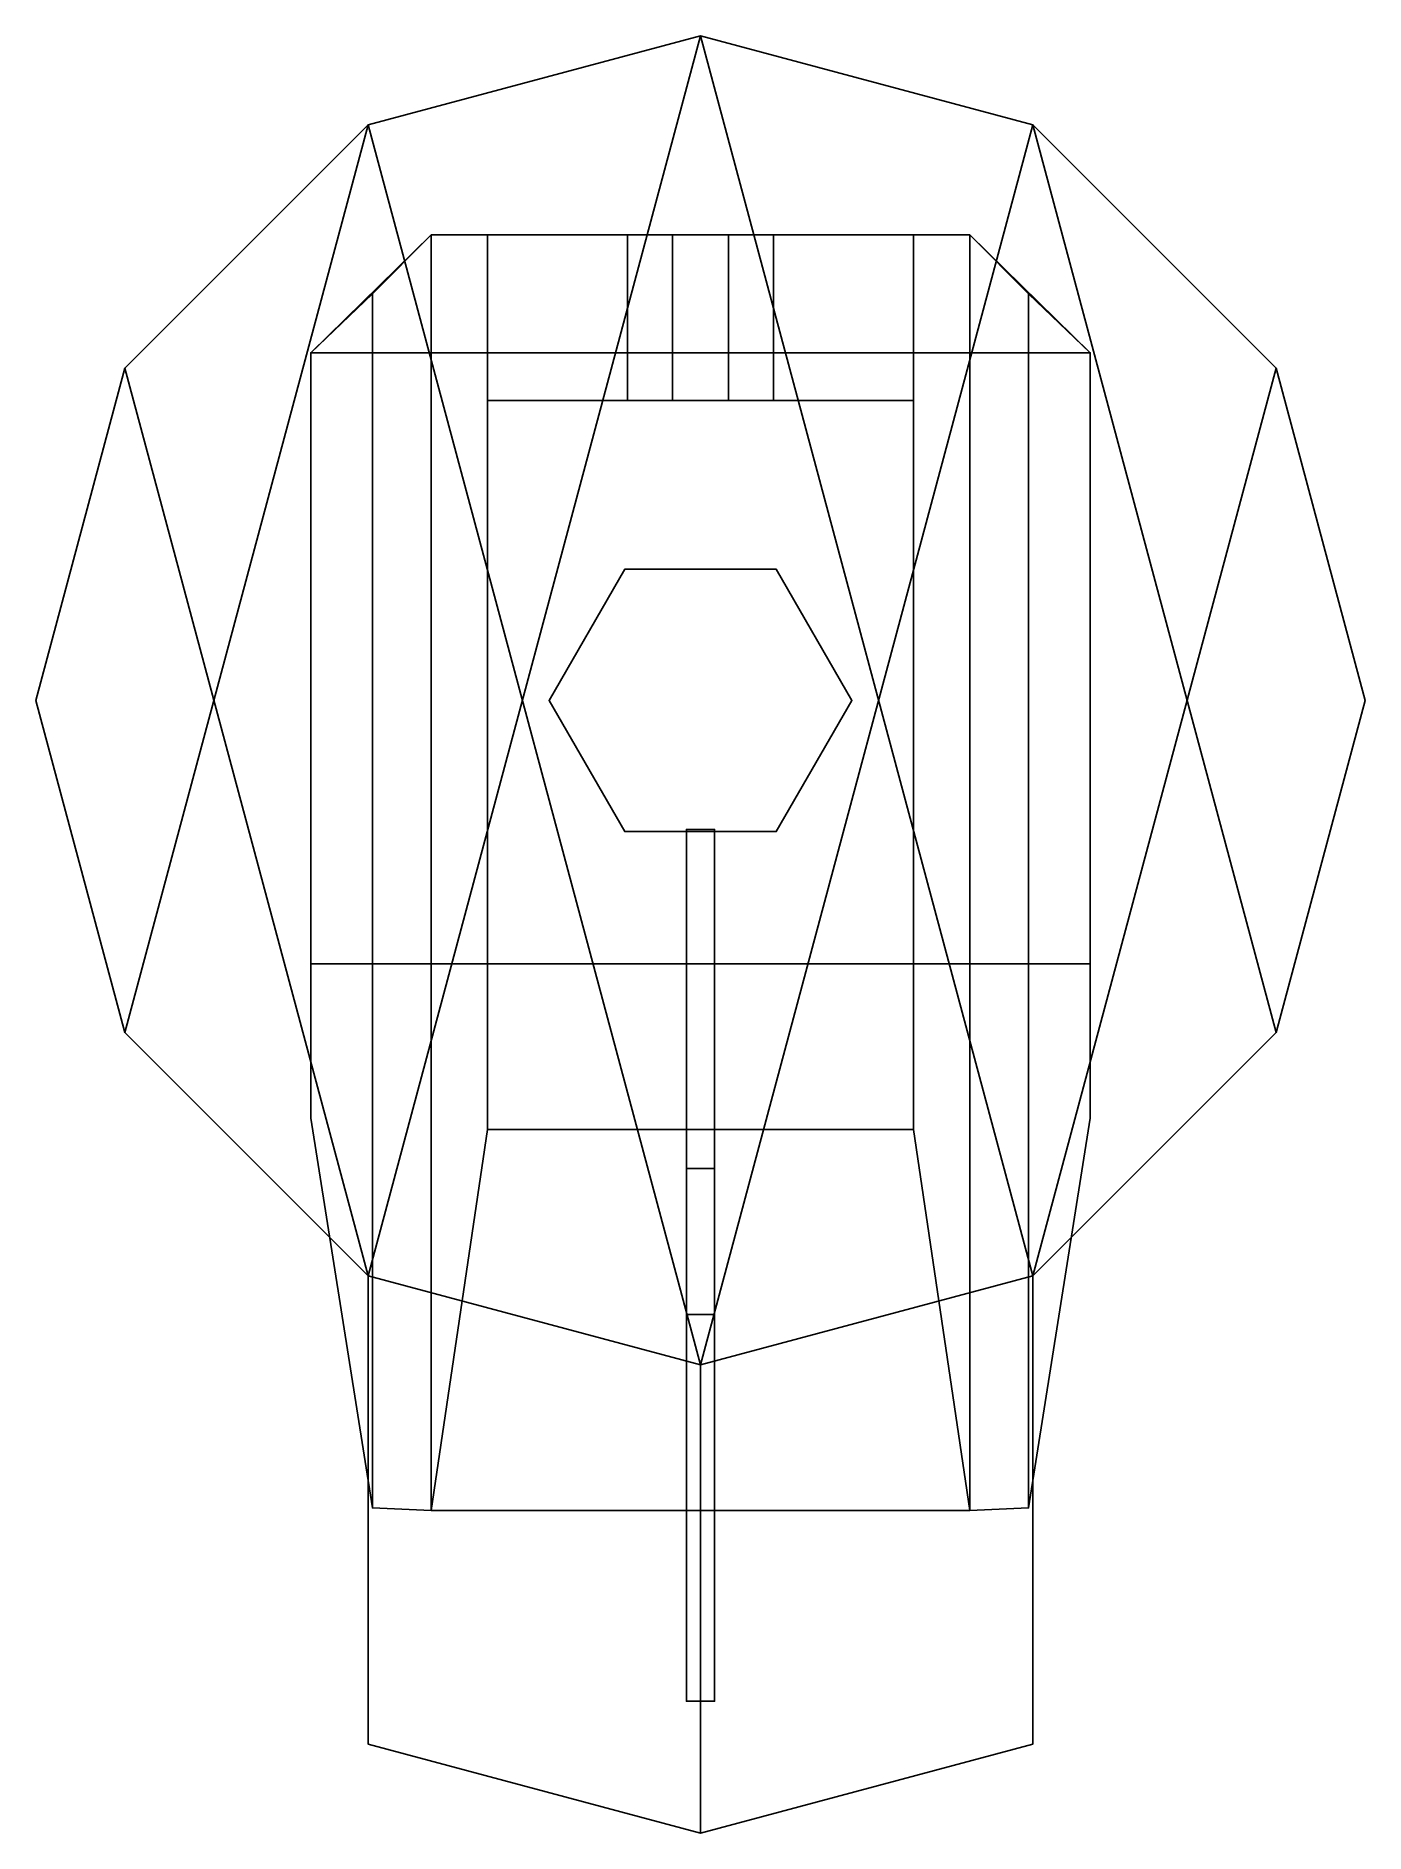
# Model space of a CAD drawing. Extents: x -2.37 to 2.37, y -4.04 to 2.37.
import ezdxf

# ---------------------------------------------------------------- set-up
doc = ezdxf.new("R2010")
doc.units = 0
doc.layers.add('TURRET', color=2, linetype='CONTINUOUS')

msp = doc.modelspace()

# ---------------------------------------------------------------- linework, layer by layer
at = {"layer": 'TURRET'}
for points in [[(0, 2.37, 2.15), (-1.185, -2.0525, 2.15), (-2.0525, -1.185, 2.15), (-1.185, 2.0525, 2.15)], [(-1.185, 2.0525, 2.25), (0, 2.37, 2.25), (0, 2.37, 2.15), (-1.185, 2.0525, 2.15)], [(1.185, 2.0525, 2.15), (0, -2.37, 2.15), (-1.185, -2.0525, 2.15), (0, 2.37, 2.15)], [(1.185, -2.0525, 2.25), (0, 2.37, 2.25), (-1.185, 2.0525, 2.25), (0, -2.37, 2.25)], [(0, 2.37, 2.25), (1.185, 2.0525, 2.25), (1.185, 2.0525, 2.15), (0, 2.37, 2.15)], [(2.0525, -1.185, 2.25), (1.185, 2.0525, 2.25), (0, 2.37, 2.25), (1.185, -2.0525, 2.25)], [(-1.185, 2.0525, 2.15), (-2.0525, -1.185, 2.15), (-2.37, 0, 2.15), (-2.0525, 1.185, 2.15)], [(-2.0525, 1.185, 2.25), (-1.185, 2.0525, 2.25), (-1.185, 2.0525, 2.15), (-2.0525, 1.185, 2.15)], [(0, -2.37, 2.25), (-1.185, 2.0525, 2.25), (-2.0525, 1.185, 2.25), (-1.185, -2.0525, 2.25)], [(2.0525, 1.185, 2.15), (1.185, -2.0525, 2.15), (0, -2.37, 2.15), (1.185, 2.0525, 2.15)], [(1.185, 2.0525, 2.25), (2.0525, 1.185, 2.25), (2.0525, 1.185, 2.15), (1.185, 2.0525, 2.15)], [(2.37, 0, 2.25), (2.0525, 1.185, 2.25), (1.185, 2.0525, 2.25), (2.0525, -1.185, 2.25)], [(-0.96, 1.66, 3.51), (-0.96, 1.66, 2.25), (-1.39, 1.24, 2.25), (-1.39, 1.24, 3.51)], [(-0.96, 1.66, 3.85), (-0.96, 1.66, 3.51), (-1.39, 1.24, 3.51), (-1.17, 1.45, 3.85)], [(-1.39, 1.24, 2.25), (-0.96, 1.66, 2.25), (-0.96, 1.66, 3.51), (-1.39, 1.24, 3.51)], [(-1.39, 1.24, 3.51), (-0.96, 1.66, 3.51), (-0.96, 1.66, 3.85), (-1.17, 1.45, 3.85)], [(-0.96, 1.66, 4.17), (-0.96, 1.66, 3.85), (-1.17, 1.45, 3.85), (-0.96, 1.66, 4.17)], [(-0.96, 1.66, 4.17), (-1.17, 1.45, 3.85), (-1.17, -2.88, 3.85), (-0.96, -2.89, 4.17)], [(-1.17, -2.88, 3.85), (-1.17, 1.45, 3.85), (-0.96, 1.66, 4.17), (-0.96, -2.89, 4.17)], [(-1.17, 1.45, 3.85), (-0.96, 1.66, 3.85), (-0.96, 1.66, 4.17)], [(0.96, 1.66, 3.19), (0.96, 1.66, 2.25), (-0.96, 1.66, 2.25), (-0.96, 1.66, 3.19)], [(-0.76, 1.66, 4.47), (-0.96, 1.66, 4.17), (-0.96, -2.89, 4.17), (-0.76, -1.53, 4.47)], [(-0.26, 1.66, 4.17), (-0.26, 1.66, 3.3), (-0.96, 1.66, 3.19), (-0.96, 1.66, 4.17)], [(-0.1, 1.66, 3.19), (-0.1, 1.66, 3.19), (-0.96, 1.66, 3.19), (-0.26, 1.66, 3.3)], [(-0.26, 1.66, 4.47), (-0.26, 1.66, 4.17), (-0.96, 1.66, 4.17), (-0.76, 1.66, 4.47)], [(-0.96, 1.66, 3.19), (-0.96, 1.66, 2.25), (0.96, 1.66, 2.25), (0.96, 1.66, 3.19)], [(-0.96, -2.89, 4.17), (-0.96, 1.66, 4.17), (-0.76, 1.66, 4.47), (-0.76, -1.53, 4.47)], [(-0.76, 1.66, 4.47), (-0.96, 1.66, 4.17), (-0.26, 1.66, 4.17), (-0.26, 1.66, 4.47)], [(-0.96, 1.66, 4.17), (-0.96, 1.66, 3.19), (-0.26, 1.66, 3.3), (-0.26, 1.66, 4.17)], [(-0.96, 1.66, 3.19), (-0.96, 1.66, 3.19), (-0.1, 1.66, 3.19), (-0.26, 1.66, 3.3)], [(-0.26, 1.07, 4.47), (-0.26, 1.66, 4.47), (-0.76, 1.66, 4.47), (-0.76, 1.07, 4.47)], [(-0.76, 1.07, 4.47), (-0.76, 1.66, 4.47), (-0.26, 1.66, 4.47), (-0.26, 1.07, 4.47)], [(-0.26, 1.07, 3.3), (-0.26, 1.66, 3.3), (-0.26, 1.66, 4.47), (-0.26, 1.07, 4.47)], [(-0.1, 1.07, 3.19), (-0.1, 1.66, 3.19), (-0.26, 1.66, 3.3), (-0.26, 1.07, 3.3)], [(-0.26, 1.07, 4.47), (-0.26, 1.66, 4.47), (-0.26, 1.66, 3.3), (-0.26, 1.07, 3.3)], [(-0.26, 1.07, 3.3), (-0.26, 1.66, 3.3), (-0.1, 1.66, 3.19), (-0.1, 1.07, 3.19)], [(0.1, 1.07, 3.19), (0.1, 1.66, 3.19), (-0.1, 1.66, 3.19), (-0.1, 1.07, 3.19)], [(-0.1, 1.07, 3.19), (-0.1, 1.66, 3.19), (0.1, 1.66, 3.19), (0.1, 1.07, 3.19)], [(0.96, 1.66, 3.19), (0.96, 1.66, 3.19), (0.1, 1.66, 3.19), (0.26, 1.66, 3.3)], [(0.26, 1.07, 3.3), (0.26, 1.66, 3.3), (0.1, 1.66, 3.19), (0.1, 1.07, 3.19)], [(0.1, 1.07, 3.19), (0.1, 1.66, 3.19), (0.26, 1.66, 3.3), (0.26, 1.07, 3.3)], [(0.1, 1.66, 3.19), (0.1, 1.66, 3.19), (0.96, 1.66, 3.19), (0.26, 1.66, 3.3)], [(0.76, 1.66, 4.47), (0.96, 1.66, 4.17), (0.26, 1.66, 4.17), (0.26, 1.66, 4.47)], [(0.76, 1.07, 4.47), (0.76, 1.66, 4.47), (0.26, 1.66, 4.47), (0.26, 1.07, 4.47)], [(0.96, 1.66, 4.17), (0.96, 1.66, 3.19), (0.26, 1.66, 3.3), (0.26, 1.66, 4.17)], [(0.26, 1.07, 4.47), (0.26, 1.66, 4.47), (0.26, 1.66, 3.3), (0.26, 1.07, 3.3)], [(0.26, 1.07, 3.3), (0.26, 1.66, 3.3), (0.26, 1.66, 4.47), (0.26, 1.07, 4.47)], [(0.26, 1.07, 4.47), (0.26, 1.66, 4.47), (0.76, 1.66, 4.47), (0.76, 1.07, 4.47)], [(0.26, 1.66, 4.47), (0.26, 1.66, 4.17), (0.96, 1.66, 4.17), (0.76, 1.66, 4.47)], [(0.26, 1.66, 4.17), (0.26, 1.66, 3.3), (0.96, 1.66, 3.19), (0.96, 1.66, 4.17)], [(0.96, -2.89, 4.17), (0.96, 1.66, 4.17), (0.76, 1.66, 4.47), (0.76, -1.53, 4.47)], [(0.76, 1.66, 4.47), (0.96, 1.66, 4.17), (0.96, -2.89, 4.17), (0.76, -1.53, 4.47)], [(1.39, 1.24, 2.25), (0.96, 1.66, 2.25), (0.96, 1.66, 3.51), (1.39, 1.24, 3.51)], [(1.39, 1.24, 3.51), (0.96, 1.66, 3.51), (0.96, 1.66, 3.85), (1.17, 1.45, 3.85)], [(1.17, 1.45, 3.85), (0.96, 1.66, 3.85), (0.96, 1.66, 4.17)], [(1.17, -2.88, 3.85), (1.17, 1.45, 3.85), (0.96, 1.66, 4.17), (0.96, -2.89, 4.17)], [(0.96, 1.66, 3.51), (0.96, 1.66, 2.25), (1.39, 1.24, 2.25), (1.39, 1.24, 3.51)], [(0.96, 1.66, 4.17), (1.17, 1.45, 3.85), (1.17, -2.88, 3.85), (0.96, -2.89, 4.17)], [(0.96, 1.66, 3.85), (0.96, 1.66, 3.51), (1.39, 1.24, 3.51), (1.17, 1.45, 3.85)], [(0.96, 1.66, 4.17), (0.96, 1.66, 3.85), (1.17, 1.45, 3.85), (0.96, 1.66, 4.17)], [(-1.17, 1.45, 3.85), (-1.39, 1.24, 3.51), (-1.39, -1.49, 3.51), (-1.17, -2.88, 3.85)], [(-1.39, -1.49, 3.51), (-1.39, 1.24, 3.51), (-1.17, 1.45, 3.85), (-1.17, -2.88, 3.85)], [(1.39, -1.49, 3.51), (1.39, 1.24, 3.51), (1.17, 1.45, 3.85), (1.17, -2.88, 3.85)], [(1.17, 1.45, 3.85), (1.39, 1.24, 3.51), (1.39, -1.49, 3.51), (1.17, -2.88, 3.85)], [(-1.39, 1.24, 3.51), (-1.39, 1.24, 1.84), (-1.39, -0.94, 1.84), (-1.39, -0.94, 3.51)], [(1.39, 1.24, 2.15), (1.39, 1.24, 1.84), (-1.39, 1.24, 1.84), (-1.39, 1.24, 2.15)], [(-1.39, -0.94, 1.84), (-1.39, 1.24, 1.84), (1.39, 1.24, 1.84), (1.39, -0.94, 1.84)], [(-1.39, -0.94, 1.84), (-1.39, 1.24, 1.84), (-1.39, 1.24, 3.51), (-1.39, -0.94, 3.51)], [(1.39, -0.94, 1.84), (1.39, 1.24, 1.84), (-1.39, 1.24, 1.84), (-1.39, -0.94, 1.84)], [(1.39, -0.94, 1.84), (1.39, 1.24, 1.84), (1.39, 1.24, 3.51), (1.39, -0.94, 3.51)], [(1.39, 1.24, 3.51), (1.39, 1.24, 1.84), (1.39, -0.94, 1.84), (1.39, -0.94, 3.51)], [(-2.37, 0, 2.25), (-2.0525, 1.185, 2.25), (-2.0525, 1.185, 2.15), (-2.37, 0, 2.15)], [(-1.185, -2.0525, 2.25), (-2.0525, 1.185, 2.25), (-2.37, 0, 2.25), (-2.0525, -1.185, 2.25)], [(2.37, 0, 2.15), (2.0525, -1.185, 2.15), (1.185, -2.0525, 2.15), (2.0525, 1.185, 2.15)], [(2.0525, 1.185, 2.25), (2.37, 0, 2.25), (2.37, 0, 2.15), (2.0525, 1.185, 2.15)], [(0.76, -1.53, 4.47), (0.76, 1.07, 4.47), (-0.76, 1.07, 4.47), (-0.76, -1.53, 4.47)], [(-0.76, -1.53, 4.47), (-0.76, 1.07, 4.47), (0.76, 1.07, 4.47), (0.76, -1.53, 4.47)], [(0.26, 1.07, 4.47), (0.26, 1.07, 3.3), (-0.26, 1.07, 3.3), (-0.26, 1.07, 4.47)], [(-0.26, 1.07, 4.47), (-0.26, 1.07, 3.3), (0.26, 1.07, 3.3), (0.26, 1.07, 4.47)], [(-0.27, 0.4677, 0.99), (-0.54, 0, 0.99), (-0.54, 0, 1.84), (-0.27, 0.4677, 1.84)], [(0.27, 0.4677, 0.99), (-0.27, 0.4677, 0.99), (-0.27, 0.4677, 1.84), (0.27, 0.4677, 1.84)], [(0.54, 0, 0.99), (0.27, 0.4677, 0.99), (0.27, 0.4677, 1.84), (0.54, 0, 1.84)], [(-0.54, 0, 0.99), (-0.27, -0.4677, 0.99), (-0.27, -0.4677, 1.84), (-0.54, 0, 1.84)], [(-2.0525, -1.185, 2.25), (-2.37, 0, 2.25), (-2.37, 0, 2.15), (-2.0525, -1.185, 2.15)], [(0.27, -0.4677, 0.99), (0.54, 0, 0.99), (0.54, 0, 1.84), (0.27, -0.4677, 1.84)], [(2.37, 0, 2.25), (2.0525, -1.185, 2.25), (2.0525, -1.185, 2.15), (2.37, 0, 2.15)], [(-0.27, -0.4677, 0.99), (0.27, -0.4677, 0.99), (0.27, -0.4677, 1.84), (-0.27, -0.4677, 1.84)], [(-0.05, -0.94, 1.52), (-0.05, -0.46, 1.52), (0.05, -0.46, 1.52), (0.05, -0.94, 1.52)], [(-0.05, -0.46, 1.84), (-0.05, -0.46, 1.52), (-0.05, -0.94, 1.52), (-0.05, -0.94, 1.84)], [(0.05, -0.94, 1.52), (0.05, -0.46, 1.52), (0.05, -0.46, 1.84), (0.05, -0.94, 1.84)], [(-1.39, -0.94, 3.51), (-1.39, -0.94, 3.14), (-1.39, -1.49, 3.51)], [(-1.39, -1.49, 3.51), (-1.39, -0.94, 3.14), (-1.39, -0.94, 3.51), (-1.39, -1.49, 3.51)], [(-0.05, -0.94, 2.15), (-0.05, -0.94, 1.99), (-0.05, -3.57, 1.99), (-0.05, -3.57, 2.15)], [(0.05, -0.94, 2.15), (0.05, -0.94, 1.99), (-0.05, -0.94, 1.99), (-0.05, -0.94, 2.15)], [(-0.05, -0.94, 1.99), (-0.05, -0.94, 1.52), (-0.05, -1.67, 1.67), (-0.05, -2.19, 1.99)], [(-0.05, -1.67, 1.67), (-0.05, -0.94, 1.52), (0.05, -0.94, 1.52), (0.05, -1.67, 1.67)], [(0.05, -3.57, 1.99), (0.05, -0.94, 1.99), (0.05, -0.94, 2.15), (0.05, -3.57, 2.15)], [(0.05, -1.67, 1.67), (0.05, -0.94, 1.52), (0.05, -0.94, 1.99), (0.05, -2.19, 1.99)], [(1.39, -1.49, 3.51), (1.39, -0.94, 3.14), (1.39, -0.94, 3.51), (1.39, -1.49, 3.51)], [(1.39, -0.94, 3.51), (1.39, -0.94, 3.14), (1.39, -1.49, 3.51)], [(-1.185, -2.0525, 2.25), (-2.0525, -1.185, 2.25), (-2.0525, -1.185, 2.15), (-1.185, -2.0525, 2.15)], [(2.0525, -1.185, 2.25), (1.185, -2.0525, 2.25), (1.185, -2.0525, 2.15), (2.0525, -1.185, 2.15)], [(-0.76, -1.53, 4.47), (-0.96, -2.89, 4.17), (0.96, -2.89, 4.17), (0.76, -1.53, 4.47)], [(0.76, -1.53, 4.47), (0.96, -2.89, 4.17), (-0.96, -2.89, 4.17), (-0.76, -1.53, 4.47)], [(-0.05, -2.19, 1.99), (-0.05, -1.67, 1.67), (0.05, -1.67, 1.67), (0.05, -2.19, 1.99)], [(-1.185, -3.7225, 2.25), (-1.185, -2.0525, 2.25), (-1.185, -2.0525, 2.15), (-1.185, -3.7225, 2.15)], [(0, -2.37, 2.25), (-1.185, -2.0525, 2.25), (-1.185, -3.7225, 2.25), (0, -4.04, 2.25)], [(0, -2.37, 2.15), (0, -4.04, 2.15), (-1.185, -3.7225, 2.15), (-1.185, -2.0525, 2.15)], [(1.185, -2.0525, 2.25), (0, -2.37, 2.25), (0, -4.04, 2.25), (1.185, -3.7225, 2.25)], [(1.185, -2.0525, 2.15), (1.185, -3.7225, 2.15), (0, -4.04, 2.15), (0, -2.37, 2.15)], [(1.185, -2.0525, 2.25), (1.185, -3.7225, 2.25), (1.185, -3.7225, 2.15), (1.185, -2.0525, 2.15)], [(-0.05, -3.57, 1.99), (-0.05, -2.19, 1.99), (0.05, -2.19, 1.99), (0.05, -3.57, 1.99)], [(-0.05, -3.57, 2.15), (-0.05, -3.57, 1.99), (0.05, -3.57, 1.99), (0.05, -3.57, 2.15)], [(0, -4.04, 2.25), (-1.185, -3.7225, 2.25), (-1.185, -3.7225, 2.15), (0, -4.04, 2.15)], [(1.185, -3.7225, 2.25), (0, -4.04, 2.25), (0, -4.04, 2.15), (1.185, -3.7225, 2.15)]]:
    msp.add_3dface(points, dxfattribs=at)

doc.saveas('drawing.dxf')
